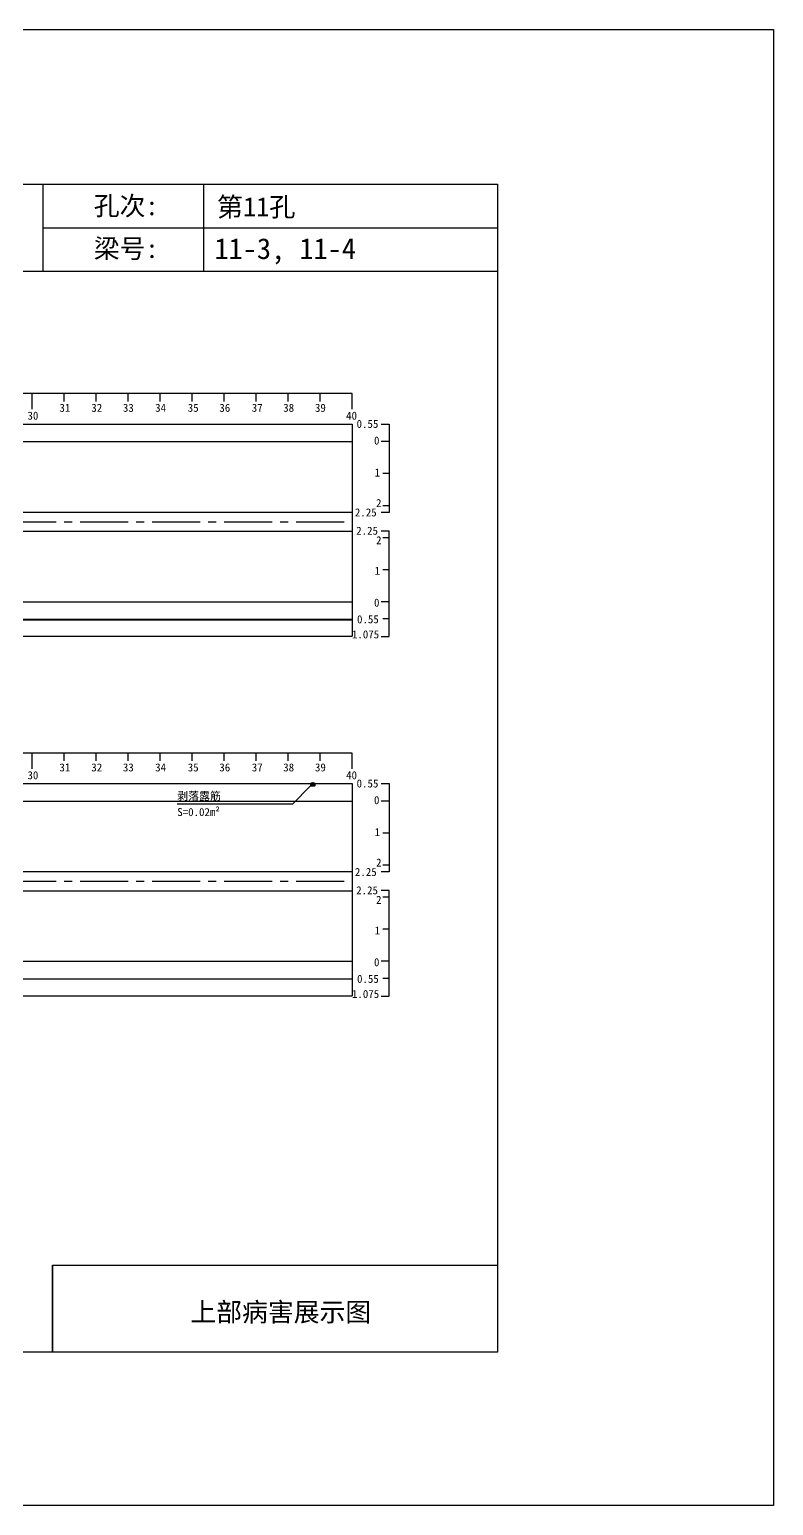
# Model space of a CAD drawing. Header units: millimetres. Extents: x -37 to 615, y -48 to 413.
# Drawn here: x 383 to 615.4, y -47.9 to 413.2 of the extents above; entities that cross this region are included whole.
import ezdxf

# ---------------------------------------------------------------- set-up
doc = ezdxf.new("R2010")
doc.units = ezdxf.units.MM
doc.linetypes.add('CENTER2', pattern=[1.125, 0.75, -0.125, 0.125, -0.125])
doc.linetypes.add('DASHED', pattern=[0.75, 0.5, -0.25])
doc.layers.add('图层1', color=7, linetype='Continuous')
doc.layers.add('病害', color=5, linetype='Continuous')
doc.styles.get("Standard").update_dxf_attribs({"font": ''})
doc.styles.add('汉字', font='')
doc.styles.get('Standard').set_extended_font_data('SimSun')
doc.styles.get('汉字').set_extended_font_data('SimSun')

# ---------------------------------------------------------------- blocks, each defined once
blk = doc.blocks.new('chi')
at = {"color": 0}
for p, q in [((1147.409, -3079.329), (1147.409, -3078.8)), ((1187.409, -3078.8), (1147.409, -3078.8)), ((1148.409, -3079.041), (1148.409, -3078.8)), ((1149.409, -3079.041), (1149.409, -3078.8)), ((1149.409, -3078.8), (1150.109, -3078.8)), ((1150.409, -3079.041), (1150.409, -3078.8)), ((1151.409, -3079.041), (1151.409, -3078.8)), ((1152.409, -3079.041), (1152.409, -3078.8)), ((1153.409, -3079.041), (1153.409, -3078.8)), ((1154.409, -3079.041), (1154.409, -3078.8)), ((1155.409, -3079.041), (1155.409, -3078.8)), ((1156.409, -3079.041), (1156.409, -3078.8)), ((1157.409, -3079.283), (1157.409, -3078.8)), ((1158.409, -3079.041), (1158.409, -3078.8)), ((1159.409, -3079.041), (1159.409, -3078.8)), ((1160.409, -3079.041), (1160.409, -3078.8)), ((1161.409, -3079.041), (1161.409, -3078.8)), ((1162.409, -3079.041), (1162.409, -3078.8)), ((1163.409, -3079.041), (1163.409, -3078.8)), ((1164.409, -3079.041), (1164.409, -3078.8)), ((1165.409, -3079.041), (1165.409, -3078.8)), ((1166.409, -3079.041), (1166.409, -3078.8)), ((1167.409, -3079.283), (1167.409, -3078.8)), ((1168.409, -3079.041), (1168.409, -3078.8)), ((1169.409, -3079.041), (1169.409, -3078.8)), ((1170.409, -3079.041), (1170.409, -3078.8)), ((1171.409, -3079.041), (1171.409, -3078.8)), ((1172.409, -3079.041), (1172.409, -3078.8)), ((1173.409, -3079.041), (1173.409, -3078.8)), ((1174.409, -3079.041), (1174.409, -3078.8)), ((1175.409, -3079.041), (1175.409, -3078.8)), ((1176.409, -3079.041), (1176.409, -3078.8)), ((1177.409, -3079.283), (1177.409, -3078.8)), ((1178.409, -3079.041), (1178.409, -3078.8)), ((1179.409, -3079.041), (1179.409, -3078.8)), ((1180.409, -3079.041), (1180.409, -3078.8)), ((1181.409, -3079.041), (1181.409, -3078.8)), ((1182.409, -3079.041), (1182.409, -3078.8)), ((1183.409, -3079.041), (1183.409, -3078.8)), ((1184.409, -3079.041), (1184.409, -3078.8)), ((1185.409, -3079.041), (1185.409, -3078.8)), ((1186.409, -3079.041), (1186.409, -3078.8)), ((1187.409, -3079.283), (1187.409, -3078.8))]:
    blk.add_line(p, q, dxfattribs=at)
for s, p in [('1', (1148.339, -3079.368)), ('2', (1149.328, -3079.368)), ('3', (1150.319, -3079.368)), ('4', (1151.329, -3079.368)), ('5', (1152.313, -3079.368)), ('6', (1153.363, -3079.368)), ('7', (1154.37, -3079.368)), ('8', (1155.363, -3079.368)), ('9', (1156.363, -3079.368)), ('11', (1158.242, -3079.368)), ('12', (1159.233, -3079.368)), ('13', (1160.227, -3079.368)), ('14', (1161.252, -3079.368)), ('15', (1162.233, -3079.368)), ('16', (1163.223, -3079.368)), ('17', (1164.224, -3079.368)), ('18', (1165.232, -3079.368)), ('19', (1166.238, -3079.368)), ('21', (1168.24, -3079.368)), ('22', (1169.264, -3079.368)), ('23', (1170.247, -3079.368)), ('24', (1171.24, -3079.368)), ('25', (1172.271, -3079.368)), ('26', (1173.258, -3079.368)), ('27', (1174.261, -3079.368)), ('28', (1175.236, -3079.368)), ('29', (1176.24, -3079.368)), ('31', (1178.261, -3079.368)), ('32', (1179.256, -3079.368)), ('33', (1180.243, -3079.368)), ('34', (1181.251, -3079.368)), ('35', (1182.269, -3079.368)), ('36', (1183.256, -3079.368)), ('37', (1184.269, -3079.368)), ('38', (1185.251, -3079.368)), ('39', (1186.242, -3079.368)), ('0', (1147.349, -3079.623)), ('10', (1157.259, -3079.613)), ('20', (1167.294, -3079.617)), ('30', (1177.262, -3079.613)), ('40', (1187.216, -3079.613))]:
    blk.add_text(s, height=0.25).set_placement(p)
blk = doc.blocks.new('kopp')
at = {"color": 0}
for p, q in [((1188.308, -3078.25), (1188.558, -3078.25)), ((1188.558, -3078.25), (1188.558, -3078.8)), ((1188.558, -3078.8), (1188.308, -3078.8)), ((1188.558, -3078.8), (1188.558, -3079.8)), ((1188.558, -3079.8), (1188.358, -3079.8)), ((1188.558, -3079.8), (1188.558, -3079.8)), ((1188.558, -3079.8), (1188.558, -3080.8)), ((1188.558, -3081.009), (1188.308, -3081.009)), ((1188.558, -3080.8), (1188.358, -3080.8)), ((1188.558, -3080.8), (1188.558, -3081.009)), ((1188.558, -3081.592), (1188.308, -3081.592)), ((1188.558, -3081.8), (1188.558, -3081.592)), ((1188.558, -3081.8), (1188.358, -3081.8)), ((1188.558, -3082.8), (1188.558, -3081.8)), ((1188.558, -3082.8), (1188.358, -3082.8)), ((1188.558, -3083.8), (1188.558, -3082.8)), ((1188.558, -3082.8), (1188.558, -3082.8)), ((1188.558, -3083.8), (1188.308, -3083.8)), ((1188.558, -3084.875), (1188.558, -3083.8)), ((1188.558, -3084.338), (1188.358, -3084.338)), ((1188.308, -3084.888), (1188.558, -3084.888))]:
    blk.add_line(p, q, dxfattribs=at)
for s, p in [('0.55', (1187.543, -3078.37)), ('0', (1188.086, -3078.891)), ('1', (1188.109, -3079.89)), ('2', (1188.15, -3080.842)), ('2.25', (1187.49, -3081.135)), ('2.25', (1187.53, -3081.708)), ('2', (1188.15, -3082.006)), ('1', (1188.109, -3082.959)), ('0', (1188.086, -3083.954)), ('0.55', (1187.556, -3084.474)), ('1.075', (1187.398, -3084.946))]:
    blk.add_text(s, height=0.25).set_placement(p)

msp = doc.modelspace()

# ---------------------------------------------------------------- linework, layer by layer
at = {"color": 0, "linetype": 'ByBlock'}
for p, q in [((0, 364.85), (529.17, 364.85)), ((387.13, 364.85), (387.13, 337.72)), ((437.29, 364.79), (437.29, 337.66)), ((529.17, 364.85), (529.17, 0)), ((136.5, 337.72), (529.17, 337.72)), ((390.12, 0), (390.12, 27.12)), ((390.12, 27.12), (529.17, 27.12)), ((529.17, 0), (0, 0))]:
    msp.add_line(p, q, dxfattribs=at)
at = {"color": 0}
for p, q in [((83.82, 289.93), (483.82, 289.93)), ((483.82, 289.93), (483.82, 223.68)), ((83.82, 262.43), (483.82, 262.43)), ((483.82, 262.43), (483.82, 259.43)), ((83.82, 256.43), (483.82, 256.43)), ((83.82, 234.43), (483.82, 234.43)), ((83.82, 228.93), (483.82, 228.93)), ((83.82, 228.81), (483.82, 228.81)), ((83.82, 223.68), (483.82, 223.68)), ((83.82, 177.59), (483.82, 177.59)), ((483.82, 177.59), (483.82, 111.34)), ((83.82, 172.09), (483.82, 172.09)), ((83.82, 150.09), (483.82, 150.09)), ((483.82, 150.09), (483.82, 147.09)), ((83.82, 144.09), (483.82, 144.09)), ((83.82, 122.09), (483.82, 122.09)), ((83.82, 116.59), (483.82, 116.59)), ((83.82, 111.34), (483.82, 111.34))]:
    msp.add_line(p, q, dxfattribs=at)
msp.add_line((83.82, 284.43), (483.82, 284.43))
at = {"color": 1, "linetype": 'CENTER2', "ltscale": 20}
for p, q in [((83.82, 259.43), (483.82, 259.43)), ((83.82, 147.09), (483.82, 147.09))]:
    msp.add_line(p, q, dxfattribs=at)
at = {"color": 1, "linetype": 'DASHED'}
for p, q in [((470.8, 177.59), (472.19, 177.59)), ((470.8, 177.35), (472.19, 177.35)), ((470.8, 177.11), (472.19, 177.11)), ((471.15, 176.87), (471.15, 177.84)), ((471.5, 176.87), (471.5, 177.84)), ((471.85, 176.87), (471.85, 177.84))]:
    msp.add_line(p, q, dxfattribs=at)
at = {"color": 7}
for p, q in [((470.8, 177.26), (471.21, 177.25)), ((470.93, 177.73), (471.18, 177.51)), ((471.26, 176.9), (471.39, 177.08)), ((471.48, 177.81), (471.47, 177.51)), ((471.93, 177.73), (471.73, 177.47)), ((471.88, 176.87), (471.77, 177.08)), ((472.19, 177.23), (471.82, 177.29))]:
    msp.add_line(p, q, dxfattribs=at)
at = {"color": 3, "linetype": 'ByBlock'}
msp.add_lwpolyline([(-36.77, 413.19), (615.38, 413.19), (615.38, -47.93), (-36.77, -47.93)], close=True, dxfattribs=at)
at = {"color": 7}
for points in [[(470.8, 176.87), (465.14, 171.21), (429.14, 171.21)], [(471.59, 177.81), (471.38, 177.81), (471.17, 177.76), (470.93, 177.73), (470.8, 177.52), (470.8, 177.26), (470.83, 176.94), (470.98, 176.94), (471.54, 176.87), (471.88, 176.87), (472.09, 176.92), (472.17, 176.97), (472.19, 177.23), (472.19, 177.47), (472.09, 177.65), (471.93, 177.73), (471.8, 177.76), (471.59, 177.84)]]:
    msp.add_lwpolyline(points, dxfattribs=at)
at = {"layer": '病害', "color": 5}
for p, q in [((387.13, 364.85), (387.13, 337.72)), ((529.17, 364.85), (529.17, 337.72)), ((136.5, 337.72), (386.58, 337.72)), ((386.58, 337.72), (529.17, 337.72)), ((390.12, 27.12), (529.17, 27.12)), ((390.12, 27.12), (390.12, 0)), ((529.17, 27.12), (529.17, 0))]:
    msp.add_line(p, q, dxfattribs=at)
at = {"layer": '病害', "color": 0}
msp.add_line((387.14, 351.23), (529.17, 351.23), dxfattribs=at)

# ---------------------------------------------------------------- block references
at = {"color": 0, "xscale": 9.999999999994273, "yscale": 9.999999999994273, "zscale": 9.999999999994273}
for name, p in [('chi', (-11390.27, 31087.43)), ('kopp', (-11390.27, 31072.43)), ('chi', (-11390.27, 30975.09)), ('kopp', (-11390.27, 30960.09))]:
    msp.add_blockref(name, p, dxfattribs=at)

# ---------------------------------------------------------------- texts
at = {"color": 7}
for s, p in [('剥落露筋', (429.14, 172.46)), ('S=0.02m²', (429.14, 167.46))]:
    msp.add_text(s, height=2.5, dxfattribs=at).set_placement(p)
at = {"linetype": 'ByBlock', "attachment_point": 1, "style": '汉字'}
for s, insert, char_height, width in [('{\\C0;第11孔}', (441.52, 360.78), 6, 77.4135), ('{\\C0;11-3, 11-4}', (440.75, 347.98), 6.5, 84.1186)]:
    msp.add_mtext(s, dxfattribs=dict(at, insert=insert, char_height=char_height, width=width))
at = {"layer": '图层1', "style": '汉字'}
for s, p in [('孔次:', (403.05, 355.16)), ('梁号:', (403.08, 341.8)), ('上部病害展示图', (433.23, 9.56))]:
    msp.add_text(s, height=5.918, dxfattribs=at).set_placement(p)

doc.saveas('drawing.dxf')
